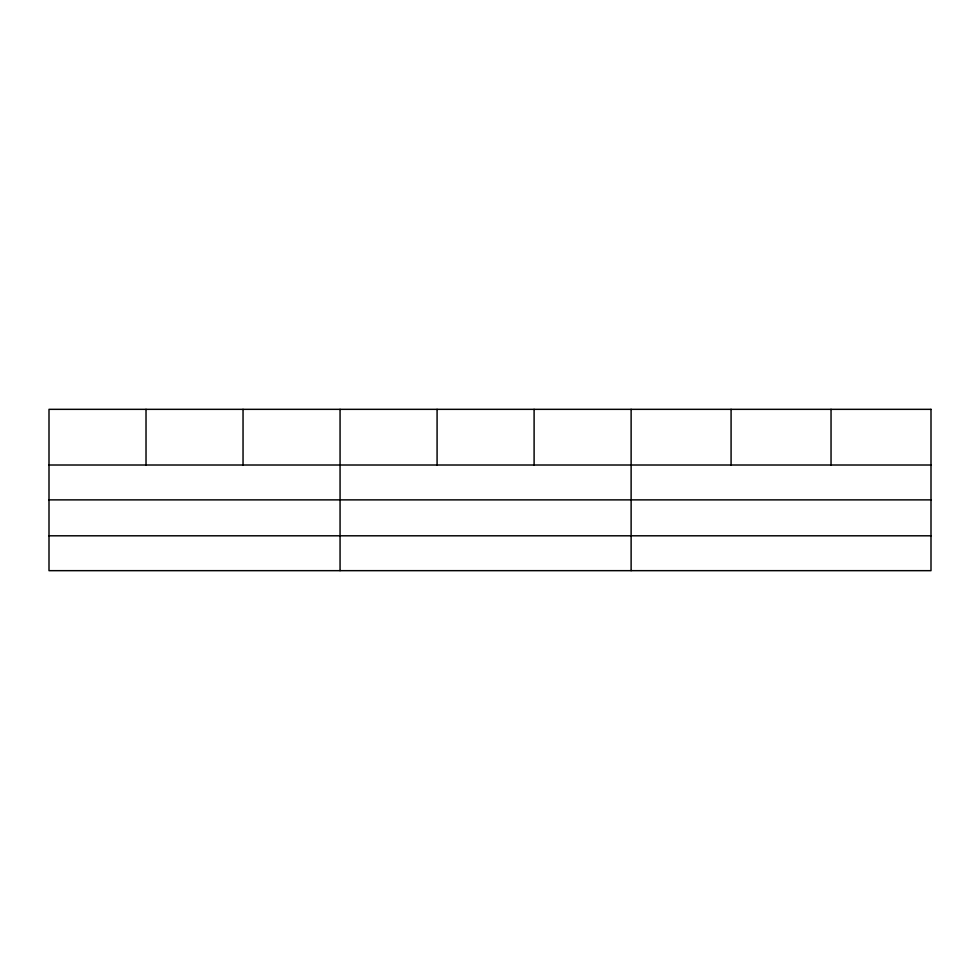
<?xml version="1.0" encoding="UTF-8"?>
<svg xmlns="http://www.w3.org/2000/svg" width="980" height="980" viewBox="0 0 980 980"><rect width="100%" height="100%" fill="white"/><g stroke="black" fill="none" stroke-linecap="round" stroke-linejoin="round"><path stroke-width="1.47" d="M49 465.01L931 465.01M49 499.874L931 499.874M49 535.803L931 535.803M831.04 409.334L831.04 465.01M731.08 409.334L731.08 465.01M631.12 409.334L631.12 570.666M534.1 409.334L534.1 465.01M437.08 409.334L437.08 465.01M340.06 409.334L340.06 570.666M243.04 409.334L243.04 465.01M146.02 409.334L146.02 465.01M931 409.334L49 409.334L49 570.666L931 570.666L931 409.334"/></g></svg>
